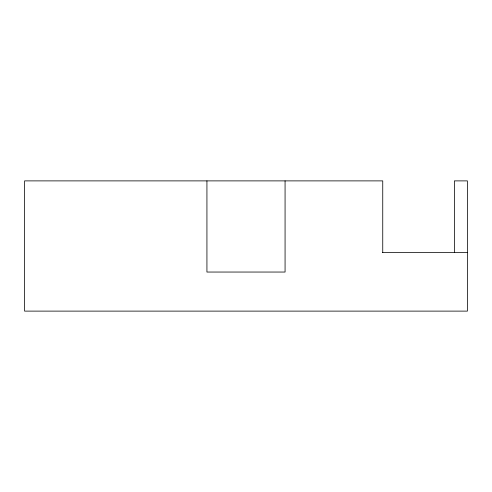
<?xml version="1.0" encoding="UTF-8"?>
<svg xmlns="http://www.w3.org/2000/svg" width="492" height="492" viewBox="0 0 492 492"><rect width="100%" height="100%" fill="white"/><g stroke="black" fill="none" stroke-linecap="round" stroke-linejoin="round"><path stroke-width="0.74" d="M382.364 252.513L467.4 252.513M454.374 252.513L454.374 180.884L467.4 180.884L467.4 311.116L24.6 311.116L24.6 180.884L382.745 180.884L382.745 252.513M285.071 180.884L285.071 272.045L206.929 272.045L206.929 180.884"/></g></svg>
